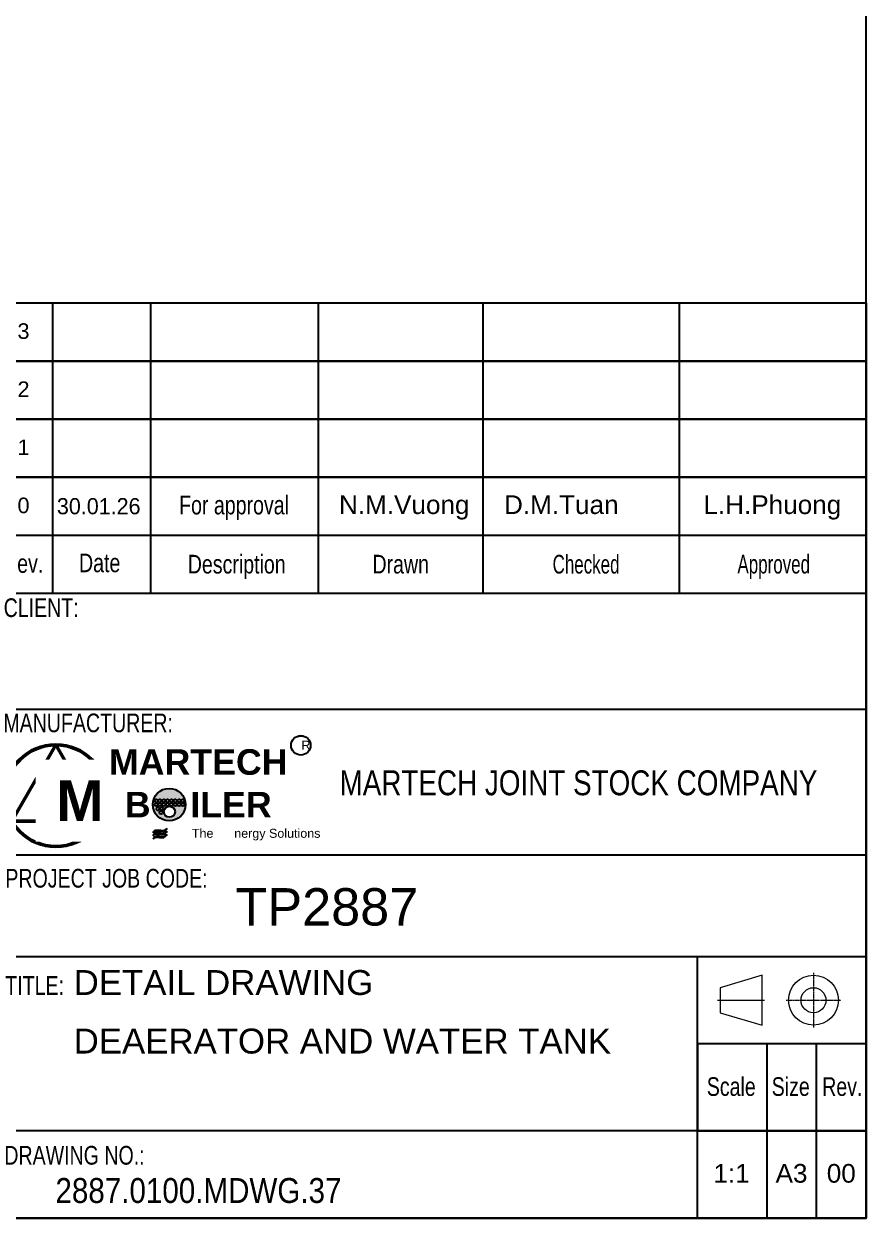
# Model space of a CAD drawing. Header units: millimetres. Extents: x -46397 to 283259, y -8690 to 23983.
# Drawn here: x 256886 to 258628, y -2277 to 193 of the extents above; entities that cross this region are included whole.
import ezdxf
from ezdxf.enums import TextEntityAlignment as Align

# ---------------------------------------------------------------- set-up
doc = ezdxf.new("R2010")
doc.units = ezdxf.units.MM
doc.linetypes.add('CENTER', pattern=[2, 1.25, -0.25, 0.25, -0.25])
doc.layers.get('Defpoints').update_dxf_attribs({"lineweight": 0})
for name, color, linetype, lineweight in [('DAM_8', 1, 'Continuous', 25), ('DCenterline8', 8, 'CENTER', 5), ('Dtext', 255, 'Continuous', 20), ('PHANTOM 2', 8, 'Continuous', 0)]:
    doc.layers.add(name, color=color, linetype=linetype, lineweight=lineweight)
doc.styles.add('Chu va so', font='arial.ttf')
doc.styles.add('GHI CHÚ 1', font='isocp_IV25.ttf', dxfattribs={"width": 0.8})
doc.styles.add('TCVN', font='arial.ttf')
doc.styles.add('TEXT', font='arial.ttf', dxfattribs={"height": 124})
doc.dimstyles.new('1-30SCALE$4', dxfattribs={"dimtxt": 75, "dimasz": 75, "dimexe": 37.5, "dimexo": 30, "dimgap": 30, "dimtad": 1, "dimtoh": 1, "dimdec": 0, "dimdsep": 46, "dimtxsty": 'GHI CHÚ 1', "dimcen": 0.09, "dimclrd": 256, "dimclre": 256, "dimclrt": 2, "dimadec": 0, "dimazin": 0, "dimtfac": 1, "dimtdec": 0, "dimtofl": 0, "dimtmove": 0, "dimatfit": 3, "dimfxl": 1, "dimlwd": 0, "dimlwe": 0, "dimarcsym": 0})

# ---------------------------------------------------------------- blocks, each defined once
blk = doc.blocks.new('*D1488')
at = {"layer": 'Defpoints', "color": 0, "transparency": 16777216}
for p in [(257611.7, 1560), (257702.1, -418)]:
    blk.add_point(p, dxfattribs=at)
at = {"layer": 'PHANTOM 2', "linetype": 'Continuous', "lineweight": 0, "transparency": 16777216}
blk.add_line((257623.2, 1307.1), (257613.7, 1515), dxfattribs=at)
at = {"layer": 'PHANTOM 2', "transparency": 16777216}
blk.add_solid([(257621.2, 1515.4), (257606.2, 1514.7), (257611.7, 1560)], dxfattribs=at)
at = {"layer": 'PHANTOM 2', "color": 2, "transparency": 16777216, "insert": (257665.7, 1387.1), "char_height": 50, "attachment_point": 5, "rotation": 272.6169, "style": 'GHI CHÚ 1'}
blk.add_mtext('R990', dxfattribs=at)
blk = doc.blocks.new('*U1838')
at = {"lineweight": 25}
for p, q in [((6284.8, 2083.9, 0), (6284.8, 1422.3, 0.1)), ((6507.7, 2083.9, 0), (6507.7, 1422.3, 0.1)), ((6889.6, 2083.9, 0), (6889.6, 1422.3, 0.1)), ((7264.1, 2083.9, 0), (7264.1, 1422.3, 0.1)), ((7711.6, 2083.9, 0), (7711.6, 1422.3, 0.1)), ((6152.5, 1158.7), (8137.1, 1158.7)), ((7910.9, 396.9, 0), (7910.9, 0)), ((8024.3, 0), (8024.3, 396.9, 0))]:
    blk.add_line(p, q, dxfattribs=at)
for points in [[(0, 0), (8137.1, 0), (8137.1, 5330.2), (0, 5330.2)], [(6152.5, 2083.9), (8137.1, 2083.9), (8137.1, 0), (6152.5, 0)], [(6152.5, 2083.9), (8137.1, 2083.9), (8137.1, 1951.6), (6152.5, 1951.6)], [(6152.5, 1951.6), (8137.1, 1951.6), (8137.1, 1819.3), (6152.5, 1819.3)], [(6152.5, 1819.3), (8137.1, 1819.3), (8137.1, 1687), (6152.5, 1687)], [(6152.5, 1687), (8137.1, 1687), (8137.1, 1554.7), (6152.5, 1554.7)], [(6152.5, 826.9), (8137.1, 826.9), (8137.1, 1422.3), (6152.5, 1422.3)], [(6152.5, 595.4), (8137.1, 595.4), (8137.1, 198.5), (6152.5, 198.5)], [(7753.5, 595.4), (8137.1, 595.4), (8137.1, 0), (7753.5, 0)]]:
    blk.add_lwpolyline(points, close=True, dxfattribs=at)
at = {"lineweight": 50}
blk.add_lwpolyline([(6292.2, 1077.7), (6191.9, 904.1), (6392.4, 904.1)], close=True, dxfattribs=at)
at = {"color": 2, "lineweight": 20, "elevation": 0}
blk.add_lwpolyline([(7804.9, 467.8), (7900.6, 439.5), (7900.6, 552.9), (7804.9, 524.5)], close=True, dxfattribs=at)
at = {"lineweight": 25, "elevation": 0}
blk.add_lwpolyline([(7753.5, 198.5), (8137.1, 198.5), (8137.1, 396.9), (7753.5, 396.9)], close=True, dxfattribs=at)
at = {"lineweight": 50}
blk.add_circle((6292.2, 962), 115.8, dxfattribs=at)
at = {"color": 2, "lineweight": 20}
for radius in [56.7, 28.4]:
    blk.add_circle((8017.3, 496.2, 0), radius, dxfattribs=at)
at = {"layer": 'DCenterline8', "lineweight": 0, "ltscale": 2}
for p, q in [((8017.3, 558.6, 0), (8017.3, 433.8, 0)), ((7954.9, 496.2, 0), (8079.7, 496.2, 0))]:
    blk.add_line(p, q, dxfattribs=at)
at = {"layer": 'DCenterline8', "lineweight": 0}
blk.add_line((7798.5, 496.2, 0), (7905.9, 496.2, 0), dxfattribs=at)
at = {"color": 5, "style": 'Chu va so'}
for s, height, width, p in [('For approval', 42.528, 0.75, (6698, 1602.4, 0)), ('Rev.', 42.53, 0.75, (6217.9, 1469.4)), ('Date', 42.53, 0.75, (6392.1, 1470.7, 0.1)), ('Description', 42.528, 0.75, (6704.1, 1467.8, 0)), ('Drawn', 42.53, 0.75, (7077.5, 1467.8, 0)), ('Checked', 42.53, 0.65, (7499.5, 1467.7)), ('Approved', 42.53, 0.65, (7926.8, 1467.8, 0)), ('CLIENT:', 42.53, 0.75, (6258.9, 1368.7, 0.3)), ('PROJECT JOB CODE:', 42.528, 0.75, (6407.6, 752.6)), ('TITLE:', 42.53, 0.75, (6244, 508.4, 0.4)), ('Scale', 42.53, 0.75, (7830.1, 278.3, 0)), ('Size', 42.53, 0.75, (7965.5, 278.3, 0)), ('Rev. ', 42.53, 0.75, (8089.1, 278.3, 0)), ('DRAWING NO.:', 42.528, 0.75, (6334.7, 121.8, 0.4))]:
    blk.add_text(s, height=height, dxfattribs=dict(at, width=width)).set_placement(p, align=Align.CENTER)
at = {"color": 5, "lineweight": 25, "insert": (6826.8, 990.8, 0), "char_height": 56.704, "width": 1310.837, "attachment_point": 4, "style": 'Chu va so'}
blk.add_mtext('\\pxqc;{\\W0.8;MARTECH JOINT STOCK COMPANY}', dxfattribs=at)
at = {"layer": 'Dtext', "ltscale": 0.1}
for tag, p, height, style in [('FOR_APPROVAL3', (6559.3, 1999.6, -0.3), 42.5, 'TCVN'), ('REV_3', (6204.9, 2002), 35.4, 'TCVN'), ('REV_2', (6204.9, 1869.7), 35.4, 'TCVN'), ('FOR_APPROVAL2', (6559.3, 1867.2, -0.3), 42.5, 'TCVN'), ('REV_1', (6204.9, 1737.4), 35.4, 'TCVN'), ('FOR_APPROVAL1', (6559.3, 1734.9, -0.3), 42.5, 'TCVN'), ('REV_0', (6204.9, 1605.1), 35.4, 'TCVN'), ('NGUOI_VE', (6936.9, 1603.2, -0.3), 42.5, 'TCVN'), ('NGUOI_KIEM_2', (7312.7, 1603.2, -0.3), 42.5, 'TCVN'), ('NGUOI_DUYET', (7766.7, 1603.2, -0.3), 42.5, 'TCVN'), ('1.1_A4', (7789.5, 80.7, -0.3), 42.5, 'Chu va so'), ('A4_A4', (7931, 80.7, -0.3), 42.5, 'Chu va so'), ('REV.', (8047.5, 80.7, -0.3), 42.5, 'Chu va so')]:
    blk.add_attdef(tag, p, '', height=height, dxfattribs=dict(at, style=style))
for tag, p, height, style, width in [('NGAY_REV03', (6294.7, 1999.6, -0.3), 36.9, 'TCVN', 0.95), ('NGAY_REV02', (6294.7, 1867.2, -0.3), 36.9, 'TCVN', 0.95), ('NGAY_REV01', (6294.7, 1734.9, -0.3), 36.9, 'TCVN', 0.95), ('NGAY_REV0', (6294.7, 1602.6, -0.3), 36.9, 'TCVN', 0.95), ('DWD.NO', (6291.4, 34.5, -0.3), 56.7, 'Chu va so', 0.85)]:
    blk.add_attdef(tag, p, '', height=height, dxfattribs=dict(at, style=style, width=width))
at = {"layer": 'Dtext', "lineweight": 25, "ltscale": 0.1, "style": 'Chu va so'}
for tag, p, height in [('PROJECT_CODE', (6701.2, 666.3), 85.1), ('TITLE1', (6332.9, 508.1, -0.3), 56.7), ('TITLE2', (6332.9, 374.8, -0.3), 56.7), ('TITLE3', (6332.9, 242.5, -0.3), 56.7)]:
    blk.add_attdef(tag, p, '', height=height, dxfattribs=at)
at = {"insert": (6292.7, 997.1), "char_height": 93.166, "attachment_point": 1, "style": 'TEXT', "bg_fill": 2}
blk.add_mtext('\\pxqc;{\\fArial|b1|i0|c0|p34;M}', dxfattribs=at)
at = {"insert": (6416, 1067.7), "char_height": 58.229, "width": 401.036, "attachment_point": 1, "style": 'TEXT', "bg_fill": 2}
blk.add_mtext('\\pxqc;{\\fArial|b1|i0|c0|p34;MARTECH\\PB    ILER}', dxfattribs=at)
h = blk.add_hatch(color=256)
h.dxf.hatch_style = 1
edge = h.paths.add_edge_path()
edge.add_spline(control_points=[(6513.5, 870.8), (6515.2, 872), (6522.1, 877.2), (6536.6, 870), (6543.5, 878.4), (6545.9, 881.4)], knot_values=[0, 0, 0, 0, 0.315535, 1.31207, 1.873609, 1.873609, 1.873609, 1.873609], degree=3, periodic=0)
edge.add_spline(control_points=[(6545.9, 881.4), (6543.9, 879.5), (6536.2, 872.4), (6520.1, 880.8), (6514.6, 872.5), (6513.5, 870.8)], knot_values=[0, 0, 0, 0, 0.411397, 1.576501, 1.877595, 1.877595, 1.877595, 1.877595], degree=3, periodic=0)
edge = h.paths.add_edge_path()
edge.add_spline(control_points=[(6513.5, 863.6), (6515.2, 864.8), (6522.1, 870), (6536.6, 862.8), (6543.5, 871.1), (6545.9, 874.1)], knot_values=[0, 0, 0, 0, 0.315535, 1.31207, 1.873609, 1.873609, 1.873609, 1.873609], degree=3, periodic=0)
edge.add_spline(control_points=[(6545.9, 874.1), (6543.9, 872.3), (6536.2, 865.2), (6520.1, 873.6), (6514.6, 865.3), (6513.5, 863.6)], knot_values=[0, 0, 0, 0, 0.411397, 1.576501, 1.877595, 1.877595, 1.877595, 1.877595], degree=3, periodic=0)
at = {"color": 7}
for centre, radius in [((6520.6, 950.2), 3.52), ((6529.2, 950.2), 3.52), ((6537.9, 950.2), 3.52), ((6546.5, 950.2), 3.52), ((6555.4, 950.2), 3.52), ((6564, 950.2), 3.52), ((6572.7, 950.2), 3.52), ((6581.3, 950.2), 3.52), ((6520.6, 941.6), 3.52), ((6524.6, 932), 3.52), ((6529.2, 941.6), 3.52), ((6531.8, 923.3), 3.52), ((6533.3, 932), 3.52), ((6537.9, 941.6), 3.52), ((6551, 925.2), 12.6), ((6546.5, 941.6), 3.52), ((6555.4, 941.6), 3.52), ((6564, 941.6), 3.52), ((6572.7, 941.6), 3.52), ((6581.3, 941.6), 3.52)]:
    blk.add_circle(centre, radius, dxfattribs=at)
for points in [[(6513.5, 877.6), (6517.2, 882.1), (6539.5, 883.5), (6545.9, 888.1)], [(6513.5, 877.6), (6518.7, 880.7), (6537.8, 881), (6545.9, 888.1)], [(6513.5, 870.8), (6517.2, 875.3), (6539.5, 876.8), (6545.9, 881.4)], [(6513.5, 870.8), (6518.7, 873.9), (6537.8, 874.2), (6545.9, 881.4)], [(6513.5, 863.6), (6517.2, 868.1), (6539.5, 869.5), (6545.9, 874.1)], [(6513.5, 863.6), (6518.7, 866.7), (6537.8, 867), (6545.9, 874.1)]]:
    blk.add_spline(points, degree=3)
at = {"color": 5, "style": 'Chu va so', "width": 0.75}
blk.add_text('MANUFACTURER:', height=42.528, dxfattribs=at).set_placement((6365.8, 1106.4, 0.3), align=Align.CENTER)
at = {"char_height": 20.38, "attachment_point": 1, "style": 'TEXT', "bg_fill": 2}
for s, insert in [('\\pxqc;R', (6851.4, 1087.2)), ('\\pxqc;The      nergy Solutions', (6602, 886.4))]:
    blk.add_mtext(s, dxfattribs=dict(at, insert=insert))
at = {"layer": 'DAM_8'}
h = blk.add_hatch(color=7, dxfattribs=at)
edge = h.paths.add_edge_path()
edge.add_arc((6550.3, 941.5), 37.1, 191.4592, 461.3375)
edge.add_arc((6550.3, 941.5), 37.1, 101.3375, 191.4592)
edge = h.paths.add_edge_path(flags=16)
edge.add_arc((6531.8, 923.3), 3.52, -289.458, 11.4592, ccw=False)
edge.add_arc((6531.8, 923.3), 3.52, 11.4592, 70.542, ccw=False)
edge = h.paths.add_edge_path(flags=16)
edge.add_arc((6581.3, 941.6), 3.52, -211.5113, 11.4592, ccw=False)
edge.add_arc((6581.3, 941.6), 3.52, 11.4592, 148.4887, ccw=False)
edge = h.paths.add_edge_path(flags=16)
edge.add_arc((6524.6, 932), 3.52, -304.2526, 11.4592, ccw=False)
edge.add_arc((6524.6, 932), 3.52, 11.4592, 55.7474, ccw=False)
edge = h.paths.add_edge_path(flags=16)
edge.add_arc((6581.3, 950.2), 3.52, -200.2428, 11.4592, ccw=False)
edge.add_arc((6581.3, 950.2), 3.52, 11.4592, 159.7572, ccw=False)
edge = h.paths.add_edge_path(flags=16)
edge.add_arc((6572.7, 941.6), 3.52, -219.051, 11.4592, ccw=False)
edge.add_arc((6572.7, 941.6), 3.52, 11.4592, 140.949, ccw=False)
edge = h.paths.add_edge_path(flags=16)
edge.add_arc((6533.3, 932), 3.52, -292.0311, 11.4592, ccw=False)
edge.add_arc((6533.3, 932), 3.52, 11.4592, 67.9689, ccw=False)
edge = h.paths.add_edge_path(flags=16)
edge.add_arc((6520.6, 941.6), 3.52, -319.4544, 11.4592, ccw=False)
edge.add_arc((6520.6, 941.6), 3.52, 11.4592, 40.5456, ccw=False)
edge = h.paths.add_edge_path(flags=16)
edge.add_arc((6572.7, 950.2), 3.52, -206.0119, 11.4592, ccw=False)
edge.add_arc((6572.7, 950.2), 3.52, 11.4592, 153.9881, ccw=False)
edge = h.paths.add_edge_path(flags=16)
edge.add_arc((6551, 925.2), 12.6, -262.499, 11.4592, ccw=False)
edge.add_arc((6551, 925.2), 12.6, 11.4592, 97.501, ccw=False)
edge = h.paths.add_edge_path(flags=16)
edge.add_arc((6520.6, 950.2), 3.52, -332.7707, 11.4592, ccw=False)
edge.add_arc((6520.6, 950.2), 3.52, 11.4592, 27.2293, ccw=False)
edge = h.paths.add_edge_path(flags=16)
edge.add_arc((6564, 941.6), 3.52, -230.166, 11.4592, ccw=False)
edge.add_arc((6564, 941.6), 3.52, 11.4592, 129.834, ccw=False)
edge = h.paths.add_edge_path(flags=16)
edge.add_arc((6529.2, 941.6), 3.52, -307.6137, 11.4592, ccw=False)
edge.add_arc((6529.2, 941.6), 3.52, 11.4592, 52.3863, ccw=False)
edge = h.paths.add_edge_path(flags=16)
edge.add_arc((6555.4, 941.6), 3.52, -246.4575, 11.4592, ccw=False)
edge.add_arc((6555.4, 941.6), 3.52, 11.4592, 113.5425, ccw=False)
edge = h.paths.add_edge_path(flags=16)
edge.add_arc((6537.9, 941.6), 3.52, -290.4056, 11.4592, ccw=False)
edge.add_arc((6537.9, 941.6), 3.52, 11.4592, 69.5944, ccw=False)
edge = h.paths.add_edge_path(flags=16)
edge.add_arc((6564, 950.2), 3.52, -215.7954, 11.4592, ccw=False)
edge.add_arc((6564, 950.2), 3.52, 11.4592, 144.2046, ccw=False)
edge = h.paths.add_edge_path(flags=16)
edge.add_arc((6546.5, 941.6), 3.52, -268.4837, 11.4592, ccw=False)
edge.add_arc((6546.5, 941.6), 3.52, 11.4592, 91.5163, ccw=False)
edge = h.paths.add_edge_path(flags=16)
edge.add_arc((6529.2, 950.2), 3.52, -322.0207, 11.4592, ccw=False)
edge.add_arc((6529.2, 950.2), 3.52, 11.4592, 37.9793, ccw=False)
edge = h.paths.add_edge_path(flags=16)
edge.add_arc((6546.5, 950.2), 3.52, -267.4803, 11.4592, ccw=False)
edge.add_arc((6546.5, 950.2), 3.52, 11.4592, 92.5197, ccw=False)
edge = h.paths.add_edge_path(flags=16)
edge.add_arc((6555.4, 950.2), 3.52, -234.0834, 11.4592, ccw=False)
edge.add_arc((6555.4, 950.2), 3.52, 11.4592, 125.9166, ccw=False)
edge = h.paths.add_edge_path(flags=16)
edge.add_arc((6537.9, 950.2), 3.52, -301.7345, 11.4592, ccw=False)
edge.add_arc((6537.9, 950.2), 3.52, 11.4592, 58.2655, ccw=False)
blk.add_circle((6850, 1076.5), 22.2)
at = {"color": 7}
blk.add_circle((6550.3, 941.5), 37.1, dxfattribs=at)

msp = doc.modelspace()

# ---------------------------------------------------------------- dimensions: what is measured, and where the dimension line sits
at = {"layer": 'PHANTOM 2'}
dim = msp.add_radius_dim(center=(257702.07, -417.96), mpoint=(257611.67, 1559.97), dimstyle='1-30SCALE$4', override={"dimtxt": 50, "dimasz": 45, "dimexe": 20, "dimexo": 20, "dimgap": 20, "dimlfac": 0.5, "dimtmove": 1}, dxfattribs=at)
dim.commit()
dim.dimension.update_dxf_attribs({"geometry": '*D1488', "text_midpoint": (257619.67, 1384.96), "dimtype": 164})

# ---------------------------------------------------------------- next in the draw order: block references
ref = msp.add_blockref('*U1838', (251235.85, -2276.94), dxfattribs=dict(xscale=0.9084576280678549, yscale=0.9084576280678549, zscale=0.9084576280678549))
ref.add_attrib('PROJECT_CODE', 'TP2887', (257323.64, -1671.65), dxfattribs={"layer": 'Dtext', "lineweight": 25, "ltscale": 0.1, "height": 77.27, "style": 'Chu va so'})
ref.add_attrib('TITLE1', 'DETAIL DRAWING', (256989, -1815.33, -0.3), dxfattribs={"layer": 'Dtext', "lineweight": 25, "ltscale": 0.1, "height": 51.5136, "style": 'Chu va so'})
ref.add_attrib('TITLE2', 'DEAERATOR AND WATER TANK', (256989, -1936.47, -0.3), dxfattribs={"layer": 'Dtext', "lineweight": 25, "ltscale": 0.1, "height": 51.5136, "style": 'Chu va so'})
ref.add_attrib('DWD.NO', '2887.0100.MDWG.37', (256951.32, -2245.59, -0.3), dxfattribs={"layer": 'Dtext', "ltscale": 0.1, "height": 51.5136, "style": 'Chu va so', "width": 0.85})
ref.add_attrib('1.1_A4', '1:1', (258312.26, -2203.61, -0.3), dxfattribs={"layer": 'Dtext', "ltscale": 0.1, "height": 38.635, "style": 'Chu va so'})
ref.add_attrib('A4_A4', 'A3', (258440.83, -2203.61, -0.3), dxfattribs={"layer": 'Dtext', "ltscale": 0.1, "height": 38.635, "style": 'Chu va so'})
ref.add_attrib('REV.', '00', (258546.7, -2203.61, -0.3), dxfattribs={"layer": 'Dtext', "ltscale": 0.1, "height": 38.635, "style": 'Chu va so'})
ref.add_attrib('REV_0', '0', (256872.72, -818.76), dxfattribs={"layer": 'Dtext', "ltscale": 0.1, "height": 32.2, "style": 'TCVN'})
ref.add_attrib('NGAY_REV0', '30.01.26', (256954.32, -821.02, -0.32), dxfattribs={"layer": 'Dtext', "ltscale": 0.1, "height": 33.484, "style": 'TCVN', "width": 0.95})
ref.add_attrib('NGUOI_VE', 'N.M.Vuong', (257537.75, -820.48, -0.27), dxfattribs={"layer": 'Dtext', "ltscale": 0.1, "height": 38.635, "style": 'TCVN'})
ref.add_attrib('NGUOI_KIEM_2', 'D.M.Tuan', (257879.17, -820.48, -0.31), dxfattribs={"layer": 'Dtext', "ltscale": 0.1, "height": 38.635, "style": 'TCVN'})
ref.add_attrib('NGUOI_DUYET', 'L.H.Phuong', (258291.58, -820.48, -0.31), dxfattribs={"layer": 'Dtext', "ltscale": 0.1, "height": 38.635, "style": 'TCVN'})
ref.add_attrib('REV_1', '1', (256872.72, -698.56), dxfattribs={"layer": 'Dtext', "ltscale": 0.1, "height": 32.2, "style": 'TCVN'})
ref.add_attrib('REV_2', '2', (256872.72, -578.36), dxfattribs={"layer": 'Dtext', "ltscale": 0.1, "height": 32.2, "style": 'TCVN'})
ref.add_attrib('REV_3', '3', (256872.72, -458.16), dxfattribs={"layer": 'Dtext', "ltscale": 0.1, "height": 32.2, "style": 'TCVN'})

doc.saveas('drawing.dxf')
